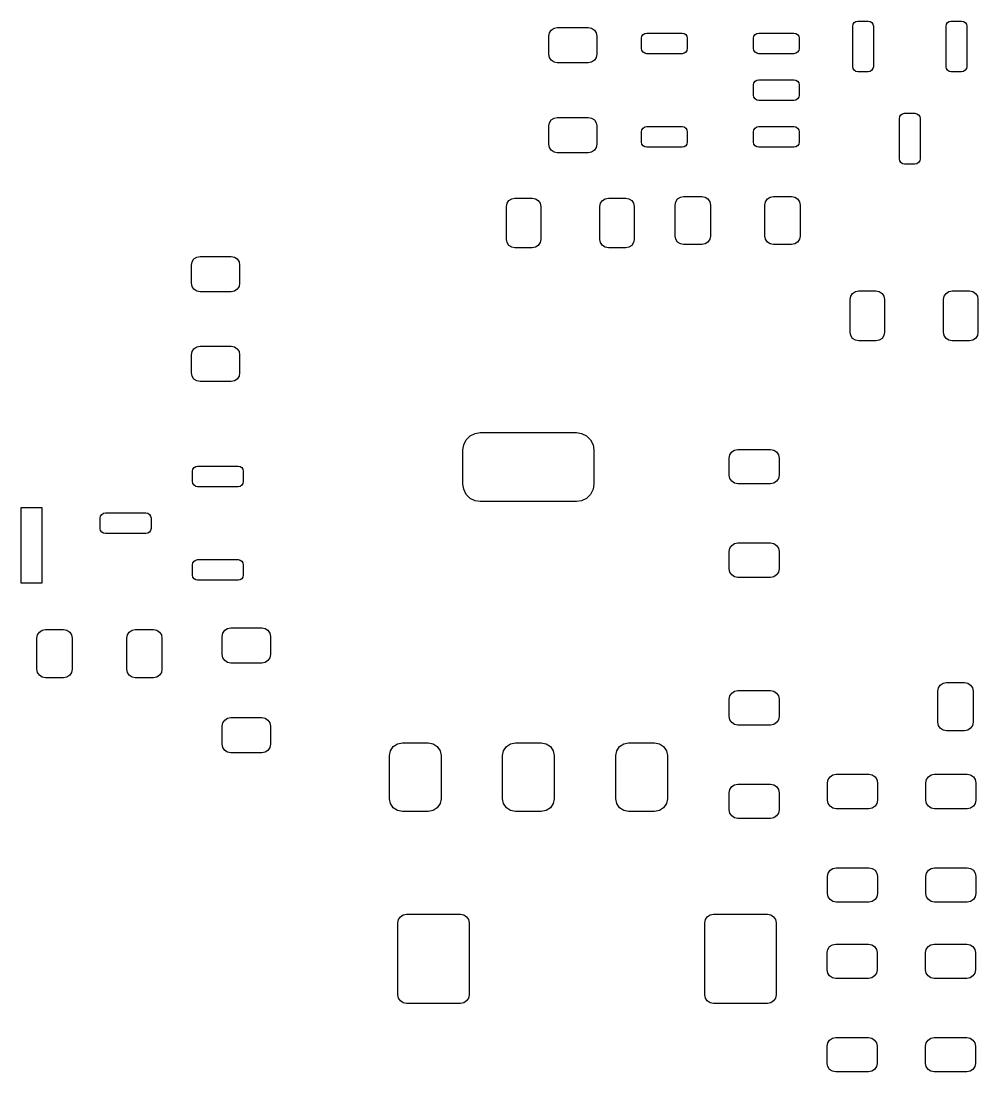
# Model space of a CAD drawing. Header units: millimetres. Extents: x 23.3 to 111.9, y -119.4 to -27.5.
# Drawn here: x 45.39 to 64.85, y -115.1 to -93.75 of the extents above; entities that cross this region are included whole.
import ezdxf

# ---------------------------------------------------------------- set-up
doc = ezdxf.new("R2010")
doc.units = ezdxf.units.MM
doc.layers.add('BLACK', color=250, linetype='CONTINUOUS')

msp = doc.modelspace()

# ---------------------------------------------------------------- linework, layer by layer
at = {"layer": 'BLACK', "linetype": 'CONTINUOUS'}
for p, q in [((56.135822, -93.986779), (56.173757, -93.930005)), ((56.173757, -93.930005), (56.230531, -93.89207)), ((56.230531, -93.89207), (56.297501, -93.878749)), ((56.297501, -93.878749), (56.927501, -93.878749)), ((56.927501, -93.878749), (56.994471, -93.89207)), ((56.994471, -93.89207), (57.051245, -93.930005)), ((57.051245, -93.930005), (57.08918, -93.986779)), ((62.302501, -93.851249), (62.310494, -93.811067)), ((62.302501, -94.673749), (62.302501, -93.851249)), ((62.310494, -93.811067), (62.333255, -93.777003)), ((62.333255, -93.777003), (62.367319, -93.754242)), ((62.367319, -93.754242), (62.407501, -93.746249)), ((62.407501, -93.746249), (62.617501, -93.746249)), ((62.617501, -93.746249), (62.657683, -93.754242)), ((62.657683, -93.754242), (62.691747, -93.777003)), ((62.691747, -93.777003), (62.714508, -93.811067)), ((62.714508, -93.811067), (62.722501, -93.851249)), ((62.722501, -93.851249), (62.722501, -94.673749)), ((64.202501, -93.851249), (64.210494, -93.811067)), ((64.202501, -94.673749), (64.202501, -93.851249)), ((64.210494, -93.811067), (64.233255, -93.777003)), ((64.233255, -93.777003), (64.267319, -93.754242)), ((64.267319, -93.754242), (64.307501, -93.746249)), ((64.307501, -93.746249), (64.517501, -93.746249)), ((64.517501, -93.746249), (64.557683, -93.754242)), ((64.557683, -93.754242), (64.591747, -93.777003)), ((64.591747, -93.777003), (64.614508, -93.811067)), ((64.614508, -93.811067), (64.622501, -93.851249)), ((64.622501, -93.851249), (64.622501, -94.673749)), ((56.122501, -94.053749), (56.135822, -93.986779)), ((56.122501, -94.421249), (56.122501, -94.053749)), ((57.08918, -93.986779), (57.102501, -94.053749)), ((57.102501, -94.053749), (57.102501, -94.421249)), ((58.011251, -94.094999), (58.019244, -94.054817)), ((58.011251, -94.304999), (58.011251, -94.094999)), ((58.019244, -94.054817), (58.042005, -94.020753)), ((58.042005, -94.020753), (58.076069, -93.997992)), ((58.076069, -93.997992), (58.116251, -93.989999)), ((58.116251, -93.989999), (58.833751, -93.989999)), ((58.833751, -93.989999), (58.873933, -93.997992)), ((58.873933, -93.997992), (58.907997, -94.020753)), ((58.907997, -94.020753), (58.930758, -94.054817)), ((58.930758, -94.054817), (58.938751, -94.094999)), ((58.938751, -94.094999), (58.938751, -94.304999)), ((60.286251, -94.094999), (60.294244, -94.054817)), ((60.286251, -94.304999), (60.286251, -94.094999)), ((60.294244, -94.054817), (60.317005, -94.020753)), ((60.317005, -94.020753), (60.351069, -93.997992)), ((60.351069, -93.997992), (60.391251, -93.989999)), ((60.391251, -93.989999), (61.108751, -93.989999)), ((61.108751, -93.989999), (61.148933, -93.997992)), ((61.148933, -93.997992), (61.182997, -94.020753)), ((61.182997, -94.020753), (61.205758, -94.054817)), ((61.205758, -94.054817), (61.213751, -94.094999)), ((61.213751, -94.094999), (61.213751, -94.304999)), ((58.019244, -94.345181), (58.011251, -94.304999)), ((58.042005, -94.379245), (58.019244, -94.345181)), ((58.076069, -94.402006), (58.042005, -94.379245)), ((58.907997, -94.379245), (58.873933, -94.402006)), ((58.930758, -94.345181), (58.907997, -94.379245)), ((58.938751, -94.304999), (58.930758, -94.345181)), ((60.294244, -94.345181), (60.286251, -94.304999)), ((60.317005, -94.379245), (60.294244, -94.345181)), ((60.351069, -94.402006), (60.317005, -94.379245)), ((61.182997, -94.379245), (61.148933, -94.402006)), ((61.205758, -94.345181), (61.182997, -94.379245)), ((61.213751, -94.304999), (61.205758, -94.345181)), ((56.135822, -94.488219), (56.122501, -94.421249)), ((56.173757, -94.544993), (56.135822, -94.488219)), ((56.230531, -94.582928), (56.173757, -94.544993)), ((56.297501, -94.596249), (56.230531, -94.582928)), ((56.927501, -94.596249), (56.297501, -94.596249)), ((56.994471, -94.582928), (56.927501, -94.596249)), ((57.051245, -94.544993), (56.994471, -94.582928)), ((57.08918, -94.488219), (57.051245, -94.544993)), ((57.102501, -94.421249), (57.08918, -94.488219)), ((58.116251, -94.409999), (58.076069, -94.402006)), ((58.833751, -94.409999), (58.116251, -94.409999)), ((58.873933, -94.402006), (58.833751, -94.409999)), ((60.391251, -94.409999), (60.351069, -94.402006)), ((61.108751, -94.409999), (60.391251, -94.409999)), ((61.148933, -94.402006), (61.108751, -94.409999)), ((62.310494, -94.713931), (62.302501, -94.673749)), ((62.333255, -94.747995), (62.310494, -94.713931)), ((62.367319, -94.770756), (62.333255, -94.747995)), ((62.407501, -94.778749), (62.367319, -94.770756)), ((62.617501, -94.778749), (62.407501, -94.778749)), ((62.657683, -94.770756), (62.617501, -94.778749)), ((62.691747, -94.747995), (62.657683, -94.770756)), ((62.714508, -94.713931), (62.691747, -94.747995)), ((62.722501, -94.673749), (62.714508, -94.713931)), ((64.210494, -94.713931), (64.202501, -94.673749)), ((64.233255, -94.747995), (64.210494, -94.713931)), ((64.267319, -94.770756), (64.233255, -94.747995)), ((64.307501, -94.778749), (64.267319, -94.770756)), ((64.517501, -94.778749), (64.307501, -94.778749)), ((64.557683, -94.770756), (64.517501, -94.778749)), ((64.591747, -94.747995), (64.557683, -94.770756)), ((64.614508, -94.713931), (64.591747, -94.747995)), ((64.622501, -94.673749), (64.614508, -94.713931)), ((60.286251, -95.044999), (60.294244, -95.004817)), ((60.294244, -95.004817), (60.317005, -94.970753)), ((60.317005, -94.970753), (60.351069, -94.947992)), ((60.351069, -94.947992), (60.391251, -94.939999)), ((60.391251, -94.939999), (61.108751, -94.939999)), ((61.108751, -94.939999), (61.148933, -94.947992)), ((61.148933, -94.947992), (61.182997, -94.970753)), ((61.182997, -94.970753), (61.205758, -95.004817)), ((61.205758, -95.004817), (61.213751, -95.044999)), ((60.286251, -95.254999), (60.286251, -95.044999)), ((61.213751, -95.044999), (61.213751, -95.254999)), ((60.294244, -95.295181), (60.286251, -95.254999)), ((60.317005, -95.329245), (60.294244, -95.295181)), ((60.351069, -95.352006), (60.317005, -95.329245)), ((60.391251, -95.359999), (60.351069, -95.352006)), ((61.108751, -95.359999), (60.391251, -95.359999)), ((61.148933, -95.352006), (61.108751, -95.359999)), ((61.182997, -95.329245), (61.148933, -95.352006)), ((61.205758, -95.295181), (61.182997, -95.329245)), ((61.213751, -95.254999), (61.205758, -95.295181)), ((63.260494, -95.686067), (63.283255, -95.652003)), ((63.283255, -95.652003), (63.317319, -95.629242)), ((63.317319, -95.629242), (63.357501, -95.621249)), ((63.357501, -95.621249), (63.567501, -95.621249)), ((63.567501, -95.621249), (63.607683, -95.629242)), ((63.607683, -95.629242), (63.641747, -95.652003)), ((63.641747, -95.652003), (63.664508, -95.686067)), ((56.122501, -95.878749), (56.135822, -95.811779)), ((56.135822, -95.811779), (56.173757, -95.755005)), ((56.173757, -95.755005), (56.230531, -95.71707)), ((56.230531, -95.71707), (56.297501, -95.703749)), ((56.297501, -95.703749), (56.927501, -95.703749)), ((56.927501, -95.703749), (56.994471, -95.71707)), ((56.994471, -95.71707), (57.051245, -95.755005)), ((57.051245, -95.755005), (57.08918, -95.811779)), ((57.08918, -95.811779), (57.102501, -95.878749)), ((63.252501, -95.726249), (63.260494, -95.686067)), ((63.252501, -96.548749), (63.252501, -95.726249)), ((63.664508, -95.686067), (63.672501, -95.726249)), ((63.672501, -95.726249), (63.672501, -96.548749)), ((56.122501, -96.246249), (56.122501, -95.878749)), ((57.102501, -95.878749), (57.102501, -96.246249)), ((58.011251, -95.994999), (58.019244, -95.954817)), ((58.011251, -96.204999), (58.011251, -95.994999)), ((58.019244, -95.954817), (58.042005, -95.920753)), ((58.042005, -95.920753), (58.076069, -95.897992)), ((58.076069, -95.897992), (58.116251, -95.889999)), ((58.116251, -95.889999), (58.833751, -95.889999)), ((58.833751, -95.889999), (58.873933, -95.897992)), ((58.873933, -95.897992), (58.907997, -95.920753)), ((58.907997, -95.920753), (58.930758, -95.954817)), ((58.930758, -95.954817), (58.938751, -95.994999)), ((58.938751, -95.994999), (58.938751, -96.204999)), ((60.286251, -95.994999), (60.294244, -95.954817)), ((60.286251, -96.204999), (60.286251, -95.994999)), ((60.294244, -95.954817), (60.317005, -95.920753)), ((60.317005, -95.920753), (60.351069, -95.897992)), ((60.351069, -95.897992), (60.391251, -95.889999)), ((60.391251, -95.889999), (61.108751, -95.889999)), ((61.108751, -95.889999), (61.148933, -95.897992)), ((61.148933, -95.897992), (61.182997, -95.920753)), ((61.182997, -95.920753), (61.205758, -95.954817)), ((61.205758, -95.954817), (61.213751, -95.994999)), ((61.213751, -95.994999), (61.213751, -96.204999)), ((56.135822, -96.313219), (56.122501, -96.246249)), ((57.102501, -96.246249), (57.08918, -96.313219)), ((58.019244, -96.245181), (58.011251, -96.204999)), ((58.042005, -96.279245), (58.019244, -96.245181)), ((58.076069, -96.302006), (58.042005, -96.279245)), ((58.116251, -96.309999), (58.076069, -96.302006)), ((58.873933, -96.302006), (58.833751, -96.309999)), ((58.907997, -96.279245), (58.873933, -96.302006)), ((58.930758, -96.245181), (58.907997, -96.279245)), ((58.938751, -96.204999), (58.930758, -96.245181)), ((60.294244, -96.245181), (60.286251, -96.204999)), ((60.317005, -96.279245), (60.294244, -96.245181)), ((60.351069, -96.302006), (60.317005, -96.279245)), ((60.391251, -96.309999), (60.351069, -96.302006)), ((61.148933, -96.302006), (61.108751, -96.309999)), ((61.182997, -96.279245), (61.148933, -96.302006)), ((61.205758, -96.245181), (61.182997, -96.279245)), ((61.213751, -96.204999), (61.205758, -96.245181)), ((56.173757, -96.369993), (56.135822, -96.313219)), ((56.230531, -96.407928), (56.173757, -96.369993)), ((56.297501, -96.421249), (56.230531, -96.407928)), ((56.927501, -96.421249), (56.297501, -96.421249)), ((56.994471, -96.407928), (56.927501, -96.421249)), ((57.051245, -96.369993), (56.994471, -96.407928)), ((57.08918, -96.313219), (57.051245, -96.369993)), ((58.833751, -96.309999), (58.116251, -96.309999)), ((61.108751, -96.309999), (60.391251, -96.309999)), ((63.260494, -96.588931), (63.252501, -96.548749)), ((63.283255, -96.622995), (63.260494, -96.588931)), ((63.317319, -96.645756), (63.283255, -96.622995)), ((63.357501, -96.653749), (63.317319, -96.645756)), ((63.567501, -96.653749), (63.357501, -96.653749)), ((63.607683, -96.645756), (63.567501, -96.653749)), ((63.641747, -96.622995), (63.607683, -96.645756)), ((63.664508, -96.588931), (63.641747, -96.622995)), ((63.672501, -96.548749), (63.664508, -96.588931)), ((55.313757, -97.393755), (55.370531, -97.35582)), ((55.370531, -97.35582), (55.437501, -97.342499)), ((55.437501, -97.342499), (55.787501, -97.342499)), ((55.787501, -97.342499), (55.854471, -97.35582)), ((55.854471, -97.35582), (55.911245, -97.393755)), ((57.213757, -97.393755), (57.270531, -97.35582)), ((57.270531, -97.35582), (57.337501, -97.342499)), ((57.337501, -97.342499), (57.687501, -97.342499)), ((57.687501, -97.342499), (57.754471, -97.35582)), ((57.754471, -97.35582), (57.811245, -97.393755)), ((58.704572, -97.418029), (58.742507, -97.361255)), ((58.742507, -97.361255), (58.799281, -97.32332)), ((58.799281, -97.32332), (58.866251, -97.309999)), ((58.866251, -97.309999), (59.233751, -97.309999)), ((59.233751, -97.309999), (59.300721, -97.32332)), ((59.300721, -97.32332), (59.357495, -97.361255)), ((59.357495, -97.361255), (59.39543, -97.418029)), ((60.529572, -97.418029), (60.567507, -97.361255)), ((60.567507, -97.361255), (60.624281, -97.32332)), ((60.624281, -97.32332), (60.691251, -97.309999)), ((60.691251, -97.309999), (61.058751, -97.309999)), ((61.058751, -97.309999), (61.125721, -97.32332)), ((61.125721, -97.32332), (61.182495, -97.361255)), ((61.182495, -97.361255), (61.22043, -97.418029)), ((55.262501, -97.517499), (55.275822, -97.450529)), ((55.262501, -98.182499), (55.262501, -97.517499)), ((55.275822, -97.450529), (55.313757, -97.393755)), ((55.911245, -97.393755), (55.94918, -97.450529)), ((55.94918, -97.450529), (55.962501, -97.517499)), ((55.962501, -97.517499), (55.962501, -98.182499)), ((57.162501, -97.517499), (57.175822, -97.450529)), ((57.162501, -98.182499), (57.162501, -97.517499)), ((57.175822, -97.450529), (57.213757, -97.393755)), ((57.811245, -97.393755), (57.84918, -97.450529)), ((57.84918, -97.450529), (57.862501, -97.517499)), ((57.862501, -97.517499), (57.862501, -98.182499)), ((58.691251, -97.484999), (58.704572, -97.418029)), ((58.691251, -98.114999), (58.691251, -97.484999)), ((59.39543, -97.418029), (59.408751, -97.484999)), ((59.408751, -97.484999), (59.408751, -98.114999)), ((60.516251, -97.484999), (60.529572, -97.418029)), ((60.516251, -98.114999), (60.516251, -97.484999)), ((61.22043, -97.418029), (61.233751, -97.484999)), ((61.233751, -97.484999), (61.233751, -98.114999)), ((55.275822, -98.249469), (55.262501, -98.182499)), ((55.962501, -98.182499), (55.94918, -98.249469)), ((57.175822, -98.249469), (57.162501, -98.182499)), ((57.862501, -98.182499), (57.84918, -98.249469)), ((58.704572, -98.181969), (58.691251, -98.114999)), ((58.742507, -98.238743), (58.704572, -98.181969)), ((59.39543, -98.181969), (59.357495, -98.238743)), ((59.408751, -98.114999), (59.39543, -98.181969)), ((60.529572, -98.181969), (60.516251, -98.114999)), ((60.567507, -98.238743), (60.529572, -98.181969)), ((61.22043, -98.181969), (61.182495, -98.238743)), ((61.233751, -98.114999), (61.22043, -98.181969)), ((55.313757, -98.306243), (55.275822, -98.249469)), ((55.370531, -98.344178), (55.313757, -98.306243)), ((55.437501, -98.357499), (55.370531, -98.344178)), ((55.787501, -98.357499), (55.437501, -98.357499)), ((55.854471, -98.344178), (55.787501, -98.357499)), ((55.911245, -98.306243), (55.854471, -98.344178)), ((55.94918, -98.249469), (55.911245, -98.306243)), ((57.213757, -98.306243), (57.175822, -98.249469)), ((57.270531, -98.344178), (57.213757, -98.306243)), ((57.337501, -98.357499), (57.270531, -98.344178)), ((57.687501, -98.357499), (57.337501, -98.357499)), ((57.754471, -98.344178), (57.687501, -98.357499)), ((57.811245, -98.306243), (57.754471, -98.344178)), ((57.84918, -98.249469), (57.811245, -98.306243)), ((58.799281, -98.276678), (58.742507, -98.238743)), ((58.866251, -98.289999), (58.799281, -98.276678)), ((59.233751, -98.289999), (58.866251, -98.289999)), ((59.300721, -98.276678), (59.233751, -98.289999)), ((59.357495, -98.238743), (59.300721, -98.276678)), ((60.624281, -98.276678), (60.567507, -98.238743)), ((60.691251, -98.289999), (60.624281, -98.276678)), ((61.058751, -98.289999), (60.691251, -98.289999)), ((61.125721, -98.276678), (61.058751, -98.289999)), ((61.182495, -98.238743), (61.125721, -98.276678)), ((48.86, -98.70375), (48.873321, -98.63678)), ((48.873321, -98.63678), (48.911256, -98.580006)), ((48.911256, -98.580006), (48.96803, -98.542071)), ((48.96803, -98.542071), (49.035, -98.52875)), ((49.035, -98.52875), (49.665, -98.52875)), ((49.665, -98.52875), (49.73197, -98.542071)), ((49.73197, -98.542071), (49.788744, -98.580006)), ((49.788744, -98.580006), (49.826679, -98.63678)), ((49.826679, -98.63678), (49.84, -98.70375)), ((48.86, -99.07125), (48.86, -98.70375)), ((49.84, -98.70375), (49.84, -99.07125)), ((48.873321, -99.13822), (48.86, -99.07125)), ((49.84, -99.07125), (49.826679, -99.13822)), ((48.911256, -99.194994), (48.873321, -99.13822)), ((48.96803, -99.232929), (48.911256, -99.194994)), ((49.035, -99.24625), (48.96803, -99.232929)), ((49.665, -99.24625), (49.035, -99.24625)), ((49.73197, -99.232929), (49.665, -99.24625)), ((49.788744, -99.194994), (49.73197, -99.232929)), ((49.826679, -99.13822), (49.788744, -99.194994)), ((62.263322, -99.338028), (62.301257, -99.281254)), ((62.301257, -99.281254), (62.358031, -99.243319)), ((62.358031, -99.243319), (62.425001, -99.229998)), ((62.425001, -99.229998), (62.775001, -99.229998)), ((62.775001, -99.229998), (62.841971, -99.243319)), ((62.841971, -99.243319), (62.898745, -99.281254)), ((62.898745, -99.281254), (62.93668, -99.338028)), ((64.163322, -99.338028), (64.201257, -99.281254)), ((64.201257, -99.281254), (64.258031, -99.243319)), ((64.258031, -99.243319), (64.325001, -99.229998)), ((64.325001, -99.229998), (64.675001, -99.229998)), ((64.675001, -99.229998), (64.741971, -99.243319)), ((64.741971, -99.243319), (64.798745, -99.281254)), ((64.798745, -99.281254), (64.83668, -99.338028)), ((62.250001, -99.404998), (62.263322, -99.338028)), ((62.250001, -100.069998), (62.250001, -99.404998)), ((62.93668, -99.338028), (62.950001, -99.404998)), ((62.950001, -99.404998), (62.950001, -100.069998)), ((64.150001, -99.404998), (64.163322, -99.338028)), ((64.150001, -100.069998), (64.150001, -99.404998)), ((64.83668, -99.338028), (64.850001, -99.404998)), ((64.850001, -99.404998), (64.850001, -100.069998)), ((62.263322, -100.136968), (62.250001, -100.069998)), ((62.301257, -100.193742), (62.263322, -100.136968)), ((62.93668, -100.136968), (62.898745, -100.193742)), ((62.950001, -100.069998), (62.93668, -100.136968)), ((64.163322, -100.136968), (64.150001, -100.069998)), ((64.201257, -100.193742), (64.163322, -100.136968)), ((64.83668, -100.136968), (64.798745, -100.193742)), ((64.850001, -100.069998), (64.83668, -100.136968)), ((48.96803, -100.367071), (49.035, -100.35375)), ((49.035, -100.35375), (49.665, -100.35375)), ((49.665, -100.35375), (49.73197, -100.367071)), ((62.358031, -100.231677), (62.301257, -100.193742)), ((62.425001, -100.244998), (62.358031, -100.231677)), ((62.775001, -100.244998), (62.425001, -100.244998)), ((62.841971, -100.231677), (62.775001, -100.244998)), ((62.898745, -100.193742), (62.841971, -100.231677)), ((64.258031, -100.231677), (64.201257, -100.193742)), ((64.325001, -100.244998), (64.258031, -100.231677)), ((64.675001, -100.244998), (64.325001, -100.244998)), ((64.741971, -100.231677), (64.675001, -100.244998)), ((64.798745, -100.193742), (64.741971, -100.231677)), ((48.86, -100.52875), (48.873321, -100.46178)), ((48.86, -100.89625), (48.86, -100.52875)), ((48.873321, -100.46178), (48.911256, -100.405006)), ((48.911256, -100.405006), (48.96803, -100.367071)), ((49.73197, -100.367071), (49.788744, -100.405006)), ((49.788744, -100.405006), (49.826679, -100.46178)), ((49.826679, -100.46178), (49.84, -100.52875)), ((49.84, -100.52875), (49.84, -100.89625)), ((48.873321, -100.96322), (48.86, -100.89625)), ((48.911256, -101.019994), (48.873321, -100.96322)), ((49.826679, -100.96322), (49.788744, -101.019994)), ((49.84, -100.89625), (49.826679, -100.96322)), ((48.96803, -101.057929), (48.911256, -101.019994)), ((49.035, -101.07125), (48.96803, -101.057929)), ((49.665, -101.07125), (49.035, -101.07125)), ((49.73197, -101.057929), (49.665, -101.07125)), ((49.788744, -101.019994), (49.73197, -101.057929)), ((54.39455, -102.360132), (54.445153, -102.256623)), ((54.445153, -102.256623), (54.526623, -102.175153)), ((54.526623, -102.175153), (54.630132, -102.12455)), ((54.630132, -102.12455), (54.73, -102.11)), ((54.73, -102.11), (56.69, -102.11)), ((56.69, -102.11), (56.789868, -102.12455)), ((56.789868, -102.12455), (56.893377, -102.175153)), ((56.893377, -102.175153), (56.974847, -102.256623)), ((56.974847, -102.256623), (57.02545, -102.360132)), ((54.38, -102.46), (54.39455, -102.360132)), ((54.38, -103.16), (54.38, -102.46)), ((57.02545, -102.360132), (57.04, -102.46)), ((57.04, -102.46), (57.04, -103.16)), ((59.843756, -102.501256), (59.90053, -102.463321)), ((59.90053, -102.463321), (59.9675, -102.45)), ((59.9675, -102.45), (60.6325, -102.45)), ((60.6325, -102.45), (60.69947, -102.463321)), ((60.69947, -102.463321), (60.756244, -102.501256)), ((59.7925, -102.625), (59.805821, -102.55803)), ((59.7925, -102.975), (59.7925, -102.625)), ((59.805821, -102.55803), (59.843756, -102.501256)), ((60.756244, -102.501256), (60.794179, -102.55803)), ((60.794179, -102.55803), (60.8075, -102.625)), ((60.8075, -102.625), (60.8075, -102.975)), ((48.881251, -102.895), (48.889244, -102.854818)), ((48.881251, -103.105), (48.881251, -102.895)), ((48.889244, -102.854818), (48.912005, -102.820754)), ((48.912005, -102.820754), (48.946069, -102.797993)), ((48.946069, -102.797993), (48.986251, -102.79)), ((48.986251, -102.79), (49.808751, -102.79)), ((49.808751, -102.79), (49.848933, -102.797993)), ((49.848933, -102.797993), (49.882997, -102.820754)), ((49.882997, -102.820754), (49.905758, -102.854818)), ((49.905758, -102.854818), (49.913751, -102.895)), ((49.913751, -102.895), (49.913751, -103.105)), ((48.889244, -103.145182), (48.881251, -103.105)), ((49.913751, -103.105), (49.905758, -103.145182)), ((59.805821, -103.04197), (59.7925, -102.975)), ((59.843756, -103.098744), (59.805821, -103.04197)), ((59.90053, -103.136679), (59.843756, -103.098744)), ((59.9675, -103.15), (59.90053, -103.136679)), ((60.69947, -103.136679), (60.6325, -103.15)), ((60.756244, -103.098744), (60.69947, -103.136679)), ((60.794179, -103.04197), (60.756244, -103.098744)), ((60.8075, -102.975), (60.794179, -103.04197)), ((48.912005, -103.179246), (48.889244, -103.145182)), ((48.946069, -103.202007), (48.912005, -103.179246)), ((48.986251, -103.21), (48.946069, -103.202007)), ((49.808751, -103.21), (48.986251, -103.21)), ((49.848933, -103.202007), (49.808751, -103.21)), ((49.882997, -103.179246), (49.848933, -103.202007)), ((49.905758, -103.145182), (49.882997, -103.179246)), ((54.39455, -103.259868), (54.38, -103.16)), ((54.445153, -103.363377), (54.39455, -103.259868)), ((57.02545, -103.259868), (56.974847, -103.363377)), ((57.04, -103.16), (57.02545, -103.259868)), ((60.6325, -103.15), (59.9675, -103.15)), ((54.526623, -103.444847), (54.445153, -103.363377)), ((54.630132, -103.49545), (54.526623, -103.444847)), ((54.73, -103.51), (54.630132, -103.49545)), ((56.69, -103.51), (54.73, -103.51)), ((56.789868, -103.49545), (56.69, -103.51)), ((56.893377, -103.444847), (56.789868, -103.49545)), ((56.974847, -103.363377), (56.893377, -103.444847)), ((45.395, -105.17), (45.395, -103.63)), ((45.395, -103.63), (45.815, -103.63)), ((45.815, -103.63), (45.815, -105.17)), ((47.014244, -103.804818), (47.037005, -103.770754)), ((47.037005, -103.770754), (47.071069, -103.747993)), ((47.071069, -103.747993), (47.111251, -103.74)), ((47.111251, -103.74), (47.933751, -103.74)), ((47.933751, -103.74), (47.973933, -103.747993)), ((47.973933, -103.747993), (48.007997, -103.770754)), ((48.007997, -103.770754), (48.030758, -103.804818)), ((47.006251, -103.845), (47.014244, -103.804818)), ((47.006251, -104.055), (47.006251, -103.845)), ((48.030758, -103.804818), (48.038751, -103.845)), ((48.038751, -103.845), (48.038751, -104.055)), ((47.014244, -104.095182), (47.006251, -104.055)), ((47.037005, -104.129246), (47.014244, -104.095182)), ((47.071069, -104.152007), (47.037005, -104.129246)), ((47.111251, -104.16), (47.071069, -104.152007)), ((47.933751, -104.16), (47.111251, -104.16)), ((47.973933, -104.152007), (47.933751, -104.16)), ((48.007997, -104.129246), (47.973933, -104.152007)), ((48.030758, -104.095182), (48.007997, -104.129246)), ((48.038751, -104.055), (48.030758, -104.095182)), ((59.805821, -104.45803), (59.843756, -104.401256)), ((59.843756, -104.401256), (59.90053, -104.363321)), ((59.90053, -104.363321), (59.9675, -104.35)), ((59.9675, -104.35), (60.6325, -104.35)), ((60.6325, -104.35), (60.69947, -104.363321)), ((60.69947, -104.363321), (60.756244, -104.401256)), ((60.756244, -104.401256), (60.794179, -104.45803)), ((59.7925, -104.525), (59.805821, -104.45803)), ((59.7925, -104.875), (59.7925, -104.525)), ((60.794179, -104.45803), (60.8075, -104.525)), ((60.8075, -104.525), (60.8075, -104.875)), ((48.881251, -104.795), (48.889244, -104.754818)), ((48.881251, -105.005), (48.881251, -104.795)), ((48.889244, -104.754818), (48.912005, -104.720754)), ((48.912005, -104.720754), (48.946069, -104.697993)), ((48.946069, -104.697993), (48.986251, -104.69)), ((48.986251, -104.69), (49.808751, -104.69)), ((49.808751, -104.69), (49.848933, -104.697993)), ((49.848933, -104.697993), (49.882997, -104.720754)), ((49.882997, -104.720754), (49.905758, -104.754818)), ((49.905758, -104.754818), (49.913751, -104.795)), ((49.913751, -104.795), (49.913751, -105.005)), ((48.889244, -105.045182), (48.881251, -105.005)), ((48.912005, -105.079246), (48.889244, -105.045182)), ((49.905758, -105.045182), (49.882997, -105.079246)), ((49.913751, -105.005), (49.905758, -105.045182)), ((59.805821, -104.94197), (59.7925, -104.875)), ((59.843756, -104.998744), (59.805821, -104.94197)), ((59.90053, -105.036679), (59.843756, -104.998744)), ((59.9675, -105.05), (59.90053, -105.036679)), ((60.6325, -105.05), (59.9675, -105.05)), ((60.69947, -105.036679), (60.6325, -105.05)), ((60.756244, -104.998744), (60.69947, -105.036679)), ((60.794179, -104.94197), (60.756244, -104.998744)), ((60.8075, -104.875), (60.794179, -104.94197)), ((45.815, -105.17), (45.395, -105.17)), ((48.946069, -105.102007), (48.912005, -105.079246)), ((48.986251, -105.11), (48.946069, -105.102007)), ((49.808751, -105.11), (48.986251, -105.11)), ((49.848933, -105.102007), (49.808751, -105.11)), ((49.882997, -105.079246), (49.848933, -105.102007)), ((45.770005, -106.161256), (45.826779, -106.123321)), ((45.826779, -106.123321), (45.893749, -106.11)), ((45.893749, -106.11), (46.261249, -106.11)), ((46.261249, -106.11), (46.328219, -106.123321)), ((46.328219, -106.123321), (46.384993, -106.161256)), ((47.595005, -106.161256), (47.651779, -106.123321)), ((47.651779, -106.123321), (47.718749, -106.11)), ((47.718749, -106.11), (48.086249, -106.11)), ((48.086249, -106.11), (48.153219, -106.123321)), ((48.153219, -106.123321), (48.209993, -106.161256)), ((49.498321, -106.18178), (49.536256, -106.125006)), ((49.536256, -106.125006), (49.59303, -106.087071)), ((49.59303, -106.087071), (49.66, -106.07375)), ((49.66, -106.07375), (50.29, -106.07375)), ((50.29, -106.07375), (50.35697, -106.087071)), ((50.35697, -106.087071), (50.413744, -106.125006)), ((50.413744, -106.125006), (50.451679, -106.18178)), ((45.718749, -106.285), (45.73207, -106.21803)), ((45.718749, -106.915), (45.718749, -106.285)), ((45.73207, -106.21803), (45.770005, -106.161256)), ((46.384993, -106.161256), (46.422928, -106.21803)), ((46.422928, -106.21803), (46.436249, -106.285)), ((46.436249, -106.285), (46.436249, -106.915)), ((47.543749, -106.285), (47.55707, -106.21803)), ((47.543749, -106.915), (47.543749, -106.285)), ((47.55707, -106.21803), (47.595005, -106.161256)), ((48.209993, -106.161256), (48.247928, -106.21803)), ((48.247928, -106.21803), (48.261249, -106.285)), ((48.261249, -106.285), (48.261249, -106.915)), ((49.485, -106.24875), (49.498321, -106.18178)), ((49.485, -106.61625), (49.485, -106.24875)), ((50.451679, -106.18178), (50.465, -106.24875)), ((50.465, -106.24875), (50.465, -106.61625)), ((49.498321, -106.68322), (49.485, -106.61625)), ((49.536256, -106.739994), (49.498321, -106.68322)), ((49.59303, -106.777929), (49.536256, -106.739994)), ((50.413744, -106.739994), (50.35697, -106.777929)), ((50.451679, -106.68322), (50.413744, -106.739994)), ((50.465, -106.61625), (50.451679, -106.68322)), ((45.73207, -106.98197), (45.718749, -106.915)), ((45.770005, -107.038744), (45.73207, -106.98197)), ((46.422928, -106.98197), (46.384993, -107.038744)), ((46.436249, -106.915), (46.422928, -106.98197)), ((47.55707, -106.98197), (47.543749, -106.915)), ((47.595005, -107.038744), (47.55707, -106.98197)), ((48.247928, -106.98197), (48.209993, -107.038744)), ((48.261249, -106.915), (48.247928, -106.98197)), ((49.66, -106.79125), (49.59303, -106.777929)), ((50.29, -106.79125), (49.66, -106.79125)), ((50.35697, -106.777929), (50.29, -106.79125)), ((45.826779, -107.076679), (45.770005, -107.038744)), ((45.893749, -107.09), (45.826779, -107.076679)), ((46.261249, -107.09), (45.893749, -107.09)), ((46.328219, -107.076679), (46.261249, -107.09)), ((46.384993, -107.038744), (46.328219, -107.076679)), ((47.651779, -107.076679), (47.595005, -107.038744)), ((47.718749, -107.09), (47.651779, -107.076679)), ((48.086249, -107.09), (47.718749, -107.09)), ((48.153219, -107.076679), (48.086249, -107.09)), ((48.209993, -107.038744), (48.153219, -107.076679)), ((64.140723, -107.200468), (64.207693, -107.187147)), ((64.207693, -107.187147), (64.575193, -107.187147)), ((64.575193, -107.187147), (64.642163, -107.200468)), ((59.805821, -107.45803), (59.843756, -107.401256)), ((59.843756, -107.401256), (59.90053, -107.363321)), ((59.90053, -107.363321), (59.9675, -107.35)), ((59.9675, -107.35), (60.6325, -107.35)), ((60.6325, -107.35), (60.69947, -107.363321)), ((60.69947, -107.363321), (60.756244, -107.401256)), ((60.756244, -107.401256), (60.794179, -107.45803)), ((64.032693, -107.362147), (64.046014, -107.295177)), ((64.032693, -107.992147), (64.032693, -107.362147)), ((64.046014, -107.295177), (64.083949, -107.238403)), ((64.083949, -107.238403), (64.140723, -107.200468)), ((64.642163, -107.200468), (64.698937, -107.238403)), ((64.698937, -107.238403), (64.736872, -107.295177)), ((64.736872, -107.295177), (64.750193, -107.362147)), ((64.750193, -107.362147), (64.750193, -107.992147)), ((59.7925, -107.525), (59.805821, -107.45803)), ((59.7925, -107.875), (59.7925, -107.525)), ((60.794179, -107.45803), (60.8075, -107.525)), ((60.8075, -107.525), (60.8075, -107.875)), ((49.485, -108.07375), (49.498321, -108.00678)), ((49.498321, -108.00678), (49.536256, -107.950006)), ((49.536256, -107.950006), (49.59303, -107.912071)), ((49.59303, -107.912071), (49.66, -107.89875)), ((49.66, -107.89875), (50.29, -107.89875)), ((50.29, -107.89875), (50.35697, -107.912071)), ((50.35697, -107.912071), (50.413744, -107.950006)), ((50.413744, -107.950006), (50.451679, -108.00678)), ((50.451679, -108.00678), (50.465, -108.07375)), ((59.805821, -107.94197), (59.7925, -107.875)), ((59.843756, -107.998744), (59.805821, -107.94197)), ((59.90053, -108.036679), (59.843756, -107.998744)), ((59.9675, -108.05), (59.90053, -108.036679)), ((60.69947, -108.036679), (60.6325, -108.05)), ((60.756244, -107.998744), (60.69947, -108.036679)), ((60.794179, -107.94197), (60.756244, -107.998744)), ((60.8075, -107.875), (60.794179, -107.94197)), ((64.046014, -108.059117), (64.032693, -107.992147)), ((64.750193, -107.992147), (64.736872, -108.059117)), ((49.485, -108.44125), (49.485, -108.07375)), ((50.465, -108.07375), (50.465, -108.44125)), ((60.6325, -108.05), (59.9675, -108.05)), ((64.083949, -108.115891), (64.046014, -108.059117)), ((64.140723, -108.153826), (64.083949, -108.115891)), ((64.207693, -108.167147), (64.140723, -108.153826)), ((64.575193, -108.167147), (64.207693, -108.167147)), ((64.642163, -108.153826), (64.575193, -108.167147)), ((64.698937, -108.115891), (64.642163, -108.153826)), ((64.736872, -108.059117), (64.698937, -108.115891)), ((49.498321, -108.50822), (49.485, -108.44125)), ((50.465, -108.44125), (50.451679, -108.50822)), ((52.961884, -108.486884), (53.047046, -108.429982)), ((53.047046, -108.429982), (53.1475, -108.41)), ((53.1475, -108.41), (53.6725, -108.41)), ((53.6725, -108.41), (53.772954, -108.429982)), ((53.772954, -108.429982), (53.858116, -108.486884)), ((55.261884, -108.486884), (55.347046, -108.429982)), ((55.347046, -108.429982), (55.4475, -108.41)), ((55.4475, -108.41), (55.9725, -108.41)), ((55.9725, -108.41), (56.072954, -108.429982)), ((56.072954, -108.429982), (56.158116, -108.486884)), ((57.561884, -108.486884), (57.647046, -108.429982)), ((57.647046, -108.429982), (57.7475, -108.41)), ((57.7475, -108.41), (58.2725, -108.41)), ((58.2725, -108.41), (58.372954, -108.429982)), ((58.372954, -108.429982), (58.458116, -108.486884)), ((49.536256, -108.564994), (49.498321, -108.50822)), ((49.59303, -108.602929), (49.536256, -108.564994)), ((49.66, -108.61625), (49.59303, -108.602929)), ((50.29, -108.61625), (49.66, -108.61625)), ((50.35697, -108.602929), (50.29, -108.61625)), ((50.413744, -108.564994), (50.35697, -108.602929)), ((50.451679, -108.50822), (50.413744, -108.564994)), ((52.885, -108.6725), (52.904982, -108.572046)), ((52.885, -109.5475), (52.885, -108.6725)), ((52.904982, -108.572046), (52.961884, -108.486884)), ((53.858116, -108.486884), (53.915018, -108.572046)), ((53.915018, -108.572046), (53.935, -108.6725)), ((53.935, -108.6725), (53.935, -109.5475)), ((55.185, -108.6725), (55.204982, -108.572046)), ((55.185, -109.5475), (55.185, -108.6725)), ((55.204982, -108.572046), (55.261884, -108.486884)), ((56.158116, -108.486884), (56.215018, -108.572046)), ((56.215018, -108.572046), (56.235, -108.6725)), ((56.235, -108.6725), (56.235, -109.5475)), ((57.485, -108.6725), (57.504982, -108.572046)), ((57.485, -109.5475), (57.485, -108.6725)), ((57.504982, -108.572046), (57.561884, -108.486884)), ((58.458116, -108.486884), (58.515018, -108.572046)), ((58.515018, -108.572046), (58.535, -108.6725)), ((58.535, -108.6725), (58.535, -109.5475)), ((61.805821, -109.158029), (61.843756, -109.101255)), ((61.843756, -109.101255), (61.90053, -109.06332)), ((61.90053, -109.06332), (61.9675, -109.049999)), ((61.9675, -109.049999), (62.6325, -109.049999)), ((62.6325, -109.049999), (62.69947, -109.06332)), ((62.69947, -109.06332), (62.756244, -109.101255)), ((62.756244, -109.101255), (62.794179, -109.158029)), ((63.805821, -109.158029), (63.843756, -109.101255)), ((63.843756, -109.101255), (63.90053, -109.06332)), ((63.90053, -109.06332), (63.9675, -109.049999)), ((63.9675, -109.049999), (64.6325, -109.049999)), ((64.6325, -109.049999), (64.69947, -109.06332)), ((64.69947, -109.06332), (64.756244, -109.101255)), ((64.756244, -109.101255), (64.794179, -109.158029)), ((59.805821, -109.35803), (59.843756, -109.301256)), ((59.843756, -109.301256), (59.90053, -109.263321)), ((59.90053, -109.263321), (59.9675, -109.25)), ((59.9675, -109.25), (60.6325, -109.25)), ((60.6325, -109.25), (60.69947, -109.263321)), ((60.69947, -109.263321), (60.756244, -109.301256)), ((60.756244, -109.301256), (60.794179, -109.35803)), ((61.7925, -109.224999), (61.805821, -109.158029)), ((61.7925, -109.574999), (61.7925, -109.224999)), ((62.794179, -109.158029), (62.8075, -109.224999)), ((62.8075, -109.224999), (62.8075, -109.574999)), ((63.7925, -109.224999), (63.805821, -109.158029)), ((63.7925, -109.574999), (63.7925, -109.224999)), ((64.794179, -109.158029), (64.8075, -109.224999)), ((64.8075, -109.224999), (64.8075, -109.574999)), ((59.7925, -109.425), (59.805821, -109.35803)), ((59.7925, -109.775), (59.7925, -109.425)), ((60.794179, -109.35803), (60.8075, -109.425)), ((60.8075, -109.425), (60.8075, -109.775)), ((52.904982, -109.647954), (52.885, -109.5475)), ((52.961884, -109.733116), (52.904982, -109.647954)), ((53.047046, -109.790018), (52.961884, -109.733116)), ((53.858116, -109.733116), (53.772954, -109.790018)), ((53.915018, -109.647954), (53.858116, -109.733116)), ((53.935, -109.5475), (53.915018, -109.647954)), ((55.204982, -109.647954), (55.185, -109.5475)), ((55.261884, -109.733116), (55.204982, -109.647954)), ((55.347046, -109.790018), (55.261884, -109.733116)), ((56.158116, -109.733116), (56.072954, -109.790018)), ((56.215018, -109.647954), (56.158116, -109.733116)), ((56.235, -109.5475), (56.215018, -109.647954)), ((57.504982, -109.647954), (57.485, -109.5475)), ((57.561884, -109.733116), (57.504982, -109.647954)), ((57.647046, -109.790018), (57.561884, -109.733116)), ((58.458116, -109.733116), (58.372954, -109.790018)), ((58.515018, -109.647954), (58.458116, -109.733116)), ((58.535, -109.5475), (58.515018, -109.647954)), ((61.805821, -109.641969), (61.7925, -109.574999)), ((61.843756, -109.698743), (61.805821, -109.641969)), ((61.90053, -109.736678), (61.843756, -109.698743)), ((61.9675, -109.749999), (61.90053, -109.736678)), ((62.6325, -109.749999), (61.9675, -109.749999)), ((62.69947, -109.736678), (62.6325, -109.749999)), ((62.756244, -109.698743), (62.69947, -109.736678)), ((62.794179, -109.641969), (62.756244, -109.698743)), ((62.8075, -109.574999), (62.794179, -109.641969)), ((63.805821, -109.641969), (63.7925, -109.574999)), ((63.843756, -109.698743), (63.805821, -109.641969)), ((63.90053, -109.736678), (63.843756, -109.698743)), ((63.9675, -109.749999), (63.90053, -109.736678)), ((64.6325, -109.749999), (63.9675, -109.749999)), ((64.69947, -109.736678), (64.6325, -109.749999)), ((64.756244, -109.698743), (64.69947, -109.736678)), ((64.794179, -109.641969), (64.756244, -109.698743)), ((64.8075, -109.574999), (64.794179, -109.641969)), ((53.1475, -109.81), (53.047046, -109.790018)), ((53.6725, -109.81), (53.1475, -109.81)), ((53.772954, -109.790018), (53.6725, -109.81)), ((55.4475, -109.81), (55.347046, -109.790018)), ((55.9725, -109.81), (55.4475, -109.81)), ((56.072954, -109.790018), (55.9725, -109.81)), ((57.7475, -109.81), (57.647046, -109.790018)), ((58.2725, -109.81), (57.7475, -109.81)), ((58.372954, -109.790018), (58.2725, -109.81)), ((59.805821, -109.84197), (59.7925, -109.775)), ((59.843756, -109.898744), (59.805821, -109.84197)), ((59.90053, -109.936679), (59.843756, -109.898744)), ((59.9675, -109.95), (59.90053, -109.936679)), ((60.6325, -109.95), (59.9675, -109.95)), ((60.69947, -109.936679), (60.6325, -109.95)), ((60.756244, -109.898744), (60.69947, -109.936679)), ((60.794179, -109.84197), (60.756244, -109.898744)), ((60.8075, -109.775), (60.794179, -109.84197)), ((61.805821, -111.058029), (61.843756, -111.001255)), ((61.843756, -111.001255), (61.90053, -110.96332)), ((61.90053, -110.96332), (61.9675, -110.949999)), ((61.9675, -110.949999), (62.6325, -110.949999)), ((62.6325, -110.949999), (62.69947, -110.96332)), ((62.69947, -110.96332), (62.756244, -111.001255)), ((62.756244, -111.001255), (62.794179, -111.058029)), ((63.805821, -111.058029), (63.843756, -111.001255)), ((63.843756, -111.001255), (63.90053, -110.96332)), ((63.90053, -110.96332), (63.9675, -110.949999)), ((63.9675, -110.949999), (64.6325, -110.949999)), ((64.6325, -110.949999), (64.69947, -110.96332)), ((64.69947, -110.96332), (64.756244, -111.001255)), ((64.756244, -111.001255), (64.794179, -111.058029)), ((61.7925, -111.124999), (61.805821, -111.058029)), ((61.7925, -111.474999), (61.7925, -111.124999)), ((62.794179, -111.058029), (62.8075, -111.124999)), ((62.8075, -111.124999), (62.8075, -111.474999)), ((63.7925, -111.124999), (63.805821, -111.058029)), ((63.7925, -111.474999), (63.7925, -111.124999)), ((64.794179, -111.058029), (64.8075, -111.124999)), ((64.8075, -111.124999), (64.8075, -111.474999)), ((61.805821, -111.541969), (61.7925, -111.474999)), ((61.843756, -111.598743), (61.805821, -111.541969)), ((61.90053, -111.636678), (61.843756, -111.598743)), ((61.9675, -111.649999), (61.90053, -111.636678)), ((62.6325, -111.649999), (61.9675, -111.649999)), ((62.69947, -111.636678), (62.6325, -111.649999)), ((62.756244, -111.598743), (62.69947, -111.636678)), ((62.794179, -111.541969), (62.756244, -111.598743)), ((62.8075, -111.474999), (62.794179, -111.541969)), ((63.805821, -111.541969), (63.7925, -111.474999)), ((63.843756, -111.598743), (63.805821, -111.541969)), ((63.90053, -111.636678), (63.843756, -111.598743)), ((63.9675, -111.649999), (63.90053, -111.636678)), ((64.6325, -111.649999), (63.9675, -111.649999)), ((64.69947, -111.636678), (64.6325, -111.649999)), ((64.756244, -111.598743), (64.69947, -111.636678)), ((64.794179, -111.541969), (64.756244, -111.598743)), ((64.8075, -111.474999), (64.794179, -111.541969)), ((53.16353, -111.90682), (53.2305, -111.893499)), ((53.2305, -111.893499), (54.3295, -111.893499)), ((54.3295, -111.893499), (54.39647, -111.90682)), ((59.40353, -111.90682), (59.4705, -111.893499)), ((59.4705, -111.893499), (60.5695, -111.893499)), ((60.5695, -111.893499), (60.63647, -111.90682)), ((53.0555, -112.068499), (53.068821, -112.001529)), ((53.0555, -113.531499), (53.0555, -112.068499)), ((53.068821, -112.001529), (53.106756, -111.944755)), ((53.106756, -111.944755), (53.16353, -111.90682)), ((54.39647, -111.90682), (54.453244, -111.944755)), ((54.453244, -111.944755), (54.491179, -112.001529)), ((54.491179, -112.001529), (54.5045, -112.068499)), ((54.5045, -112.068499), (54.5045, -113.531499)), ((59.2955, -112.068499), (59.308821, -112.001529)), ((59.2955, -113.531499), (59.2955, -112.068499)), ((59.308821, -112.001529), (59.346756, -111.944755)), ((59.346756, -111.944755), (59.40353, -111.90682)), ((60.63647, -111.90682), (60.693244, -111.944755)), ((60.693244, -111.944755), (60.731179, -112.001529)), ((60.731179, -112.001529), (60.7445, -112.068499)), ((60.7445, -112.068499), (60.7445, -113.531499)), ((61.833756, -112.551255), (61.89053, -112.51332)), ((61.89053, -112.51332), (61.9575, -112.499999)), ((61.9575, -112.499999), (62.6225, -112.499999)), ((62.6225, -112.499999), (62.68947, -112.51332)), ((62.68947, -112.51332), (62.746244, -112.551255)), ((63.833756, -112.551255), (63.89053, -112.51332)), ((63.89053, -112.51332), (63.9575, -112.499999)), ((63.9575, -112.499999), (64.6225, -112.499999)), ((64.6225, -112.499999), (64.68947, -112.51332)), ((64.68947, -112.51332), (64.746244, -112.551255)), ((61.7825, -112.674999), (61.795821, -112.608029)), ((61.7825, -113.024999), (61.7825, -112.674999)), ((61.795821, -112.608029), (61.833756, -112.551255)), ((62.746244, -112.551255), (62.784179, -112.608029)), ((62.784179, -112.608029), (62.7975, -112.674999)), ((62.7975, -112.674999), (62.7975, -113.024999)), ((63.7825, -112.674999), (63.795821, -112.608029)), ((63.7825, -113.024999), (63.7825, -112.674999)), ((63.795821, -112.608029), (63.833756, -112.551255)), ((64.746244, -112.551255), (64.784179, -112.608029)), ((64.784179, -112.608029), (64.7975, -112.674999)), ((64.7975, -112.674999), (64.7975, -113.024999)), ((61.795821, -113.091969), (61.7825, -113.024999)), ((61.833756, -113.148743), (61.795821, -113.091969)), ((61.89053, -113.186678), (61.833756, -113.148743)), ((62.746244, -113.148743), (62.68947, -113.186678)), ((62.784179, -113.091969), (62.746244, -113.148743)), ((62.7975, -113.024999), (62.784179, -113.091969)), ((63.795821, -113.091969), (63.7825, -113.024999)), ((63.833756, -113.148743), (63.795821, -113.091969)), ((63.89053, -113.186678), (63.833756, -113.148743)), ((64.746244, -113.148743), (64.68947, -113.186678)), ((64.784179, -113.091969), (64.746244, -113.148743)), ((64.7975, -113.024999), (64.784179, -113.091969)), ((61.9575, -113.199999), (61.89053, -113.186678)), ((62.6225, -113.199999), (61.9575, -113.199999)), ((62.68947, -113.186678), (62.6225, -113.199999)), ((63.9575, -113.199999), (63.89053, -113.186678)), ((64.6225, -113.199999), (63.9575, -113.199999)), ((64.68947, -113.186678), (64.6225, -113.199999)), ((53.068821, -113.598469), (53.0555, -113.531499)), ((53.106756, -113.655243), (53.068821, -113.598469)), ((54.491179, -113.598469), (54.453244, -113.655243)), ((54.5045, -113.531499), (54.491179, -113.598469)), ((59.308821, -113.598469), (59.2955, -113.531499)), ((59.346756, -113.655243), (59.308821, -113.598469)), ((60.731179, -113.598469), (60.693244, -113.655243)), ((60.7445, -113.531499), (60.731179, -113.598469)), ((53.16353, -113.693178), (53.106756, -113.655243)), ((53.2305, -113.706499), (53.16353, -113.693178)), ((54.3295, -113.706499), (53.2305, -113.706499)), ((54.39647, -113.693178), (54.3295, -113.706499)), ((54.453244, -113.655243), (54.39647, -113.693178)), ((59.40353, -113.693178), (59.346756, -113.655243)), ((59.4705, -113.706499), (59.40353, -113.693178)), ((60.5695, -113.706499), (59.4705, -113.706499)), ((60.63647, -113.693178), (60.5695, -113.706499)), ((60.693244, -113.655243), (60.63647, -113.693178)), ((61.795821, -114.508029), (61.833756, -114.451255)), ((61.833756, -114.451255), (61.89053, -114.41332)), ((61.89053, -114.41332), (61.9575, -114.399999)), ((61.9575, -114.399999), (62.6225, -114.399999)), ((62.6225, -114.399999), (62.68947, -114.41332)), ((62.68947, -114.41332), (62.746244, -114.451255)), ((62.746244, -114.451255), (62.784179, -114.508029)), ((63.795821, -114.508029), (63.833756, -114.451255)), ((63.833756, -114.451255), (63.89053, -114.41332)), ((63.89053, -114.41332), (63.9575, -114.399999)), ((63.9575, -114.399999), (64.6225, -114.399999)), ((64.6225, -114.399999), (64.68947, -114.41332)), ((64.68947, -114.41332), (64.746244, -114.451255)), ((64.746244, -114.451255), (64.784179, -114.508029)), ((61.7825, -114.574999), (61.795821, -114.508029)), ((61.7825, -114.924999), (61.7825, -114.574999)), ((62.784179, -114.508029), (62.7975, -114.574999)), ((62.7975, -114.574999), (62.7975, -114.924999)), ((63.7825, -114.574999), (63.795821, -114.508029)), ((63.7825, -114.924999), (63.7825, -114.574999)), ((64.784179, -114.508029), (64.7975, -114.574999)), ((64.7975, -114.574999), (64.7975, -114.924999)), ((61.795821, -114.991969), (61.7825, -114.924999)), ((61.833756, -115.048743), (61.795821, -114.991969)), ((61.89053, -115.086678), (61.833756, -115.048743)), ((61.9575, -115.099999), (61.89053, -115.086678)), ((62.68947, -115.086678), (62.6225, -115.099999)), ((62.746244, -115.048743), (62.68947, -115.086678)), ((62.784179, -114.991969), (62.746244, -115.048743)), ((62.7975, -114.924999), (62.784179, -114.991969)), ((63.795821, -114.991969), (63.7825, -114.924999)), ((63.833756, -115.048743), (63.795821, -114.991969)), ((63.89053, -115.086678), (63.833756, -115.048743)), ((63.9575, -115.099999), (63.89053, -115.086678)), ((64.68947, -115.086678), (64.6225, -115.099999)), ((64.746244, -115.048743), (64.68947, -115.086678)), ((64.784179, -114.991969), (64.746244, -115.048743)), ((64.7975, -114.924999), (64.784179, -114.991969)), ((62.6225, -115.099999), (61.9575, -115.099999)), ((64.6225, -115.099999), (63.9575, -115.099999))]:
    msp.add_line(p, q, dxfattribs=at)

doc.saveas('drawing.dxf')
